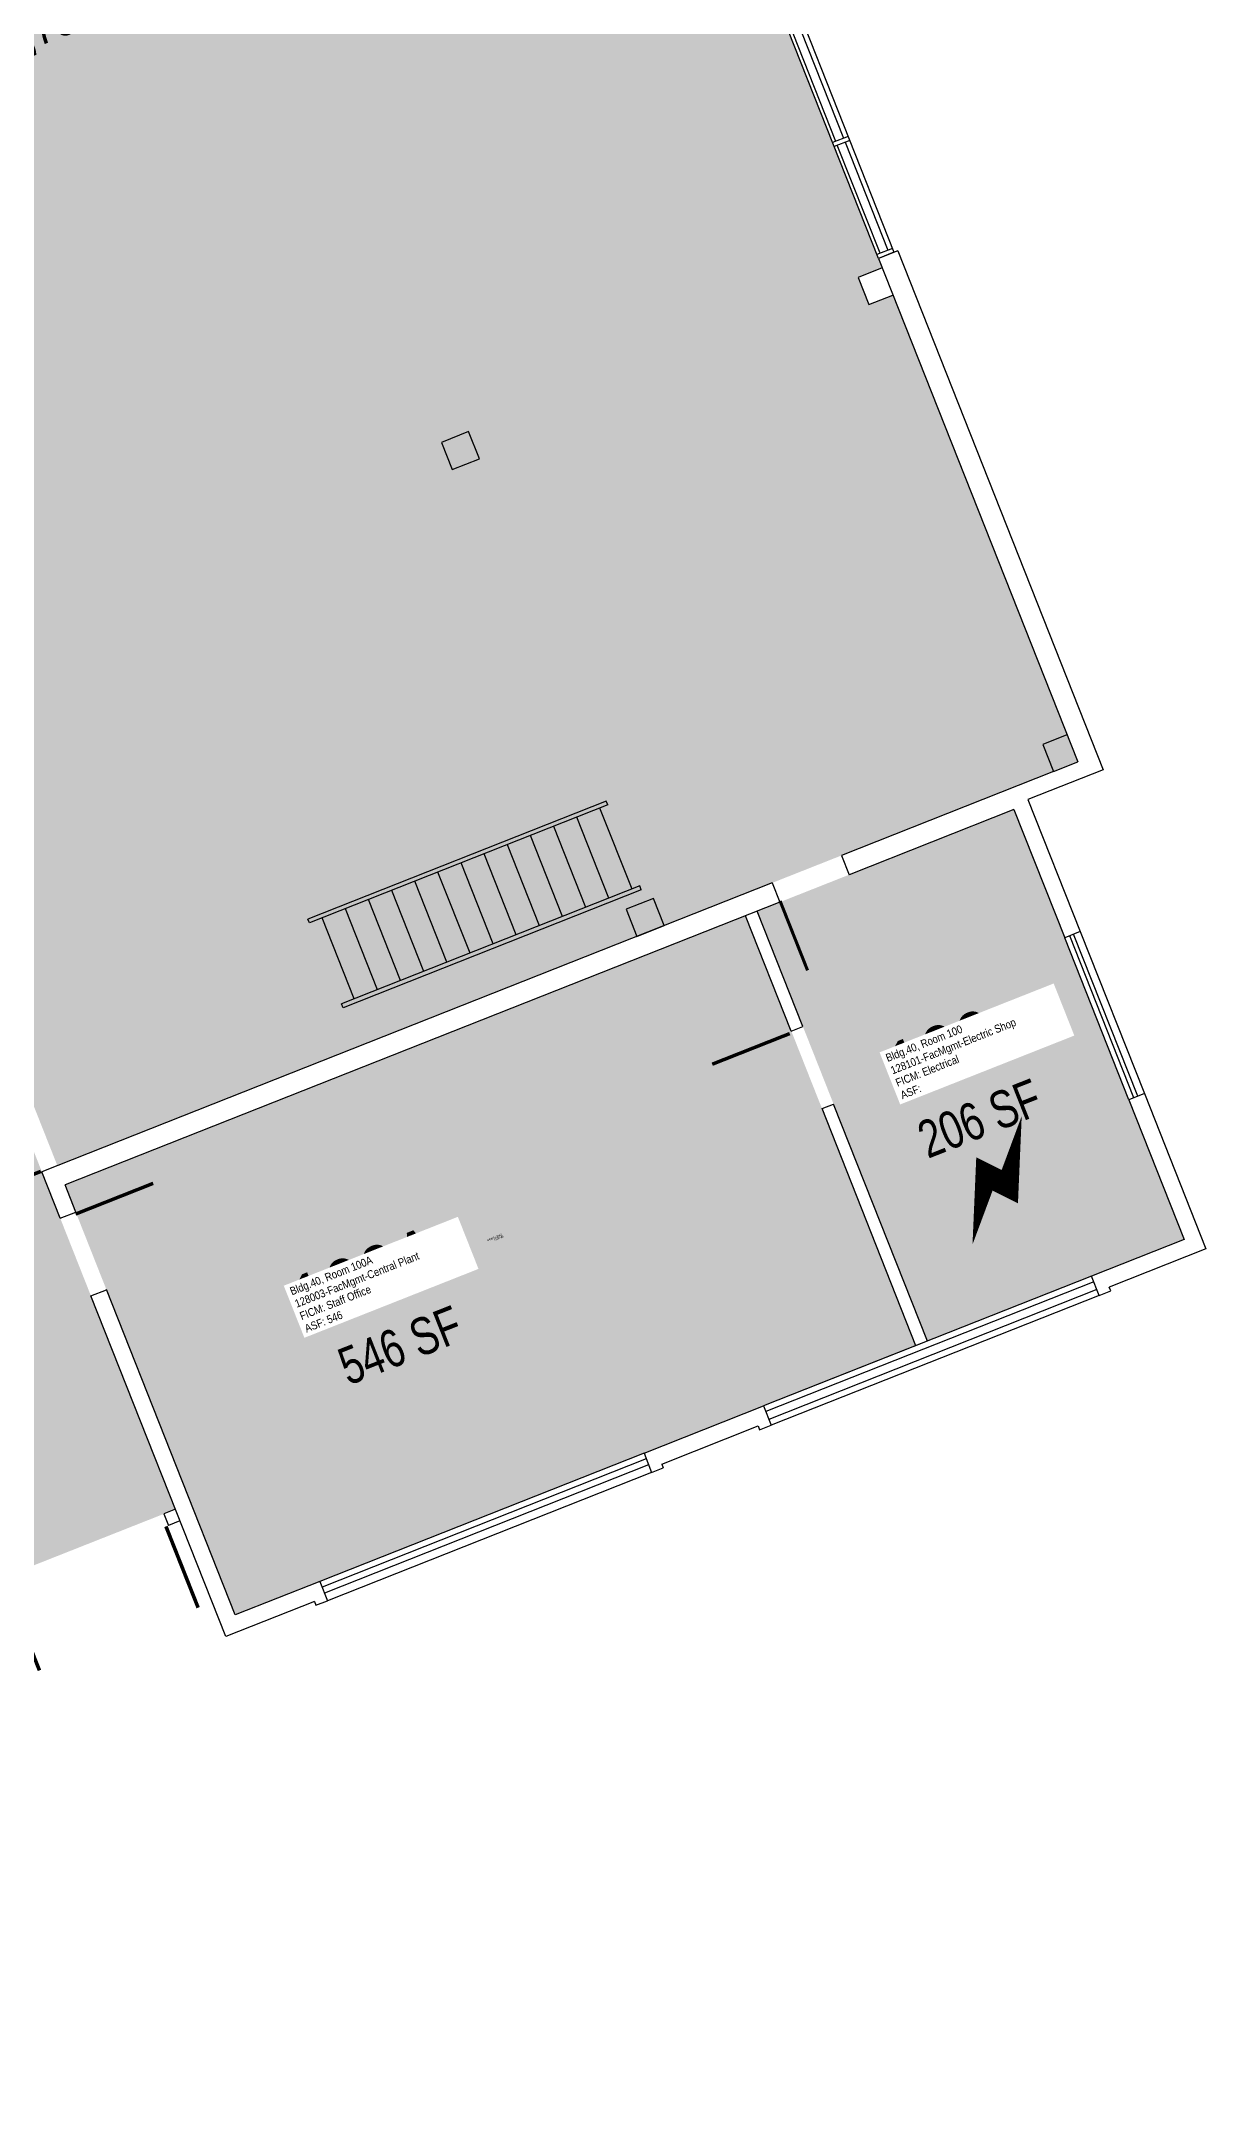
# Model space of a CAD drawing. Header units: inches. Extents: x 131918565 to 131921035, y 67963340 to 67966111.
# Drawn here: x 131920474 to 131921035, y 67963540 to 67964534 of the extents above; entities that cross this region are included whole.
import ezdxf
from ezdxf.enums import TextEntityAlignment as Align

# ---------------------------------------------------------------- set-up
doc = ezdxf.new("R2010")
doc.units = ezdxf.units.IN
doc.header["$LTSCALE"] = 10
doc.header["$MEASUREMENT"] = 0
doc.layers.get('0').update_dxf_attribs({"linetype": 'CONTINUOUS'})
for name, color, linetype in [('A-DOOR', 2, 'CONTINUOUS'), ('A-FLOR', 3, 'CONTINUOUS'), ('A-GLAZ', 1, 'CONTINUOUS'), ('A-IDEN-ICON', 4, 'CONTINUOUS'), ('A-IDEN-RNUM', 7, 'CONTINUOUS'), ('A-IDEN-SNUM', 4, 'CONTINUOUS'), ('A-IDEN-VNUM', 4, 'CONTINUOUS'), ('A-WALL', 5, 'CONTINUOUS'), ('AREA-TEXT', 3, 'CONTINUOUS'), ('Rooms-Category-Color', 7, 'CONTINUOUS'), ('Rooms-College-Color', 7, 'CONTINUOUS'), ('Rooms-Department-Color', 7, 'CONTINUOUS'), ('Rooms-Division-Color', 7, 'CONTINUOUS'), ('Rooms-Information', 7, 'CONTINUOUS')]:
    doc.layers.add(name, color=color, linetype=linetype)
doc.styles.add('CP_AREA', font='arial.ttf', dxfattribs={"height": 15})
doc.styles.add('CP_ROOMSNUMBER', font='arial.ttf', dxfattribs={"height": 1})
doc.styles.add('CP_ROOMVNUMBER', font='arial.ttf', dxfattribs={"width": 0.85, "height": 0.075})

# ---------------------------------------------------------------- blocks, each defined once
blk = doc.blocks.new('CPELECT')
at = {"color": 0, "linetype": 'ByBlock'}
blk.add_lwpolyline([(0.0623, 0.0629, 0, 0.03, 0), (0.0105, -0.0168, 0.03, 0.03, 0), (-0.0105, 0.0068, 0.03, 0, 0), (-0.0623, -0.0729, 0.03, 0, 0)], format="xyseb", dxfattribs=at)

msp = doc.modelspace()

# ---------------------------------------------------------------- hatches: boundary and pattern name
at = {"layer": 'Rooms-Category-Color', "true_color": 0xadadad}
for points in [[(131920681.44, 67964892.89), (131920680.32, 67964895.72), (131920491.6, 67964821.05), (131920492.72, 67964818.22), (131920479.63, 67964813.04), (131920474.45, 67964826.13), (131920477.28, 67964827.25), (131920423.22, 67964963.87), (131920136.82, 67964850.54), (131920131.37, 67964864.31), (131920038.85, 67964827.71), (131920337.88, 67964071.95), (131920434.59, 67964110.22), (131920481.35, 67963992.05), (131920859.36, 67964141.61), (131920973.2, 67964186.66), (131920884.15, 67964411.72), (131920872.53, 67964407.12), (131920867.35, 67964420.21), (131920878.97, 67964424.81), (131920787.74, 67964655.38), (131920777.09, 67964651.16), (131920772.67, 67964662.32), (131920783.33, 67964666.54), (131920692.1, 67964897.11)], [(131920357.92, 67963995.48), (131920366.72, 67963998.96), (131920448.97, 67963791.08), (131920538.24, 67963826.4), (131920429.5, 67964101.23), (131920330.97, 67964062.25), (131920317.72, 67964095.72), (131920261.93, 67964073.65), (131920295.04, 67963989.96), (131919619.96, 67963722.85), (131919344.76, 67964418.39), (131919276.42, 67964391.34), (131919279.94, 67964382.45), (131919268.78, 67964378.03), (131919285.88, 67964334.82), (131919297.08, 67964339.25), (131919347.85, 67964210.93), (131919336.65, 67964206.5), (131919383.01, 67964089.34), (131919388.63, 67964091.56), (131919391.39, 67964084.56), (131919396.94, 67964086.75), (131919403.56, 67964070.02), (131919444.94, 67963965.43), (131919433.78, 67963961.02), (131919478.49, 67963848.01), (131919489.65, 67963852.43), (131919496.27, 67963835.69), (131919519.26, 67963777.6), (131919351.89, 67963711.38), (131919419.57, 67963540.32), (131919573.92, 67963601.4), (131919570.24, 67963610.69), (131919579.54, 67963614.37), (131919583.22, 67963605.07), (131919735.72, 67963665.41), (131919732.04, 67963674.71), (131919741.34, 67963678.39), (131919745.02, 67963669.09), (131919798.25, 67963690.15), (131919893.79, 67963727.96), (131919890.12, 67963737.25), (131919906.85, 67963743.88), (131919910.53, 67963734.58), (131920059.31, 67963793.45), (131920055.63, 67963802.74), (131920064.93, 67963806.42), (131920068.61, 67963797.13), (131920154.19, 67963830.99), (131920203.71, 67963850.58), (131920202.24, 67963854.3), (131920215.92, 67963859.71), (131920210.77, 67963872.73), (131920231.21, 67963880.82), (131920272.13, 67963897.01), (131920380, 67963939.69)], [(131920818.71, 67964114.78), (131920942.47, 67964163.75), (131921024.49, 67963956.47), (131920900.73, 67963907.5)]]:
    msp.add_hatch(color=253, dxfattribs=at).paths.add_polyline_path(points)
at = {"layer": 'Rooms-Category-Color', "true_color": 0xfa9ba3}
msp.add_hatch(color=241, dxfattribs=at).paths.add_polyline_path([(131920485.02, 67963982.75), (131920813.13, 67964112.57), (131920895.15, 67963905.29), (131920567.04, 67963775.47)])
at = {"layer": 'Rooms-College-Color', "true_color": 0xadadad}
for points in [[(131920681.44, 67964892.89), (131920680.32, 67964895.72), (131920491.6, 67964821.05), (131920492.72, 67964818.22), (131920479.63, 67964813.04), (131920474.45, 67964826.13), (131920477.28, 67964827.25), (131920423.22, 67964963.87), (131920136.82, 67964850.54), (131920131.37, 67964864.31), (131920038.85, 67964827.71), (131920337.88, 67964071.95), (131920434.59, 67964110.22), (131920481.35, 67963992.05), (131920859.36, 67964141.61), (131920973.2, 67964186.66), (131920884.15, 67964411.72), (131920872.53, 67964407.12), (131920867.35, 67964420.21), (131920878.97, 67964424.81), (131920787.74, 67964655.38), (131920777.09, 67964651.16), (131920772.67, 67964662.32), (131920783.33, 67964666.54), (131920692.1, 67964897.11)], [(131920357.92, 67963995.48), (131920366.72, 67963998.96), (131920448.97, 67963791.08), (131920538.24, 67963826.4), (131920429.5, 67964101.23), (131920330.97, 67964062.25), (131920317.72, 67964095.72), (131920261.93, 67964073.65), (131920295.04, 67963989.96), (131919619.96, 67963722.85), (131919344.76, 67964418.39), (131919276.42, 67964391.34), (131919279.94, 67964382.45), (131919268.78, 67964378.03), (131919285.88, 67964334.82), (131919297.08, 67964339.25), (131919347.85, 67964210.93), (131919336.65, 67964206.5), (131919383.01, 67964089.34), (131919388.63, 67964091.56), (131919391.39, 67964084.56), (131919396.94, 67964086.75), (131919403.56, 67964070.02), (131919444.94, 67963965.43), (131919433.78, 67963961.02), (131919478.49, 67963848.01), (131919489.65, 67963852.43), (131919496.27, 67963835.69), (131919519.26, 67963777.6), (131919351.89, 67963711.38), (131919419.57, 67963540.32), (131919573.92, 67963601.4), (131919570.24, 67963610.69), (131919579.54, 67963614.37), (131919583.22, 67963605.07), (131919735.72, 67963665.41), (131919732.04, 67963674.71), (131919741.34, 67963678.39), (131919745.02, 67963669.09), (131919798.25, 67963690.15), (131919893.79, 67963727.96), (131919890.12, 67963737.25), (131919906.85, 67963743.88), (131919910.53, 67963734.58), (131920059.31, 67963793.45), (131920055.63, 67963802.74), (131920064.93, 67963806.42), (131920068.61, 67963797.13), (131920154.19, 67963830.99), (131920203.71, 67963850.58), (131920202.24, 67963854.3), (131920215.92, 67963859.71), (131920210.77, 67963872.73), (131920231.21, 67963880.82), (131920272.13, 67963897.01), (131920380, 67963939.69)], [(131920818.71, 67964114.78), (131920942.47, 67964163.75), (131921024.49, 67963956.47), (131920900.73, 67963907.5)]]:
    msp.add_hatch(color=253, dxfattribs=at).paths.add_polyline_path(points)
at = {"layer": 'Rooms-College-Color', "true_color": 0x80bc67}
msp.add_hatch(color=83, dxfattribs=at).paths.add_polyline_path([(131920485.02, 67963982.75), (131920813.13, 67964112.57), (131920895.15, 67963905.29), (131920567.04, 67963775.47)])
at = {"layer": 'Rooms-Department-Color', "true_color": 0xacacac}
for points in [[(131920681.44, 67964892.89), (131920680.32, 67964895.72), (131920491.6, 67964821.05), (131920492.72, 67964818.22), (131920479.63, 67964813.04), (131920474.45, 67964826.13), (131920477.28, 67964827.25), (131920423.22, 67964963.87), (131920136.82, 67964850.54), (131920131.37, 67964864.31), (131920038.85, 67964827.71), (131920337.88, 67964071.95), (131920434.59, 67964110.22), (131920481.35, 67963992.05), (131920859.36, 67964141.61), (131920973.2, 67964186.66), (131920884.15, 67964411.72), (131920872.53, 67964407.12), (131920867.35, 67964420.21), (131920878.97, 67964424.81), (131920787.74, 67964655.38), (131920777.09, 67964651.16), (131920772.67, 67964662.32), (131920783.33, 67964666.54), (131920692.1, 67964897.11)], [(131920357.92, 67963995.48), (131920366.72, 67963998.96), (131920448.97, 67963791.08), (131920538.24, 67963826.4), (131920429.5, 67964101.23), (131920330.97, 67964062.25), (131920317.72, 67964095.72), (131920261.93, 67964073.65), (131920295.04, 67963989.96), (131919619.96, 67963722.85), (131919344.76, 67964418.39), (131919276.42, 67964391.34), (131919279.94, 67964382.45), (131919268.78, 67964378.03), (131919285.88, 67964334.82), (131919297.08, 67964339.25), (131919347.85, 67964210.93), (131919336.65, 67964206.5), (131919383.01, 67964089.34), (131919388.63, 67964091.56), (131919391.39, 67964084.56), (131919396.94, 67964086.75), (131919403.56, 67964070.02), (131919444.94, 67963965.43), (131919433.78, 67963961.02), (131919478.49, 67963848.01), (131919489.65, 67963852.43), (131919496.27, 67963835.69), (131919519.26, 67963777.6), (131919351.89, 67963711.38), (131919419.57, 67963540.32), (131919573.92, 67963601.4), (131919570.24, 67963610.69), (131919579.54, 67963614.37), (131919583.22, 67963605.07), (131919735.72, 67963665.41), (131919732.04, 67963674.71), (131919741.34, 67963678.39), (131919745.02, 67963669.09), (131919798.25, 67963690.15), (131919893.79, 67963727.96), (131919890.12, 67963737.25), (131919906.85, 67963743.88), (131919910.53, 67963734.58), (131920059.31, 67963793.45), (131920055.63, 67963802.74), (131920064.93, 67963806.42), (131920068.61, 67963797.13), (131920154.19, 67963830.99), (131920203.71, 67963850.58), (131920202.24, 67963854.3), (131920215.92, 67963859.71), (131920210.77, 67963872.73), (131920231.21, 67963880.82), (131920272.13, 67963897.01), (131920380, 67963939.69)], [(131920818.71, 67964114.78), (131920942.47, 67964163.75), (131921024.49, 67963956.47), (131920900.73, 67963907.5)]]:
    msp.add_hatch(color=253, dxfattribs=at).paths.add_polyline_path(points)
at = {"layer": 'Rooms-Department-Color', "true_color": 0x80bc67}
msp.add_hatch(color=83, dxfattribs=at).paths.add_polyline_path([(131920485.02, 67963982.75), (131920813.13, 67964112.57), (131920895.15, 67963905.29), (131920567.04, 67963775.47)])
at = {"layer": 'Rooms-Division-Color', "true_color": 0xadadad}
for points in [[(131920681.44, 67964892.89), (131920680.32, 67964895.72), (131920491.6, 67964821.05), (131920492.72, 67964818.22), (131920479.63, 67964813.04), (131920474.45, 67964826.13), (131920477.28, 67964827.25), (131920423.22, 67964963.87), (131920136.82, 67964850.54), (131920131.37, 67964864.31), (131920038.85, 67964827.71), (131920337.88, 67964071.95), (131920434.59, 67964110.22), (131920481.35, 67963992.05), (131920859.36, 67964141.61), (131920973.2, 67964186.66), (131920884.15, 67964411.72), (131920872.53, 67964407.12), (131920867.35, 67964420.21), (131920878.97, 67964424.81), (131920787.74, 67964655.38), (131920777.09, 67964651.16), (131920772.67, 67964662.32), (131920783.33, 67964666.54), (131920692.1, 67964897.11)], [(131920357.92, 67963995.48), (131920366.72, 67963998.96), (131920448.97, 67963791.08), (131920538.24, 67963826.4), (131920429.5, 67964101.23), (131920330.97, 67964062.25), (131920317.72, 67964095.72), (131920261.93, 67964073.65), (131920295.04, 67963989.96), (131919619.96, 67963722.85), (131919344.76, 67964418.39), (131919276.42, 67964391.34), (131919279.94, 67964382.45), (131919268.78, 67964378.03), (131919285.88, 67964334.82), (131919297.08, 67964339.25), (131919347.85, 67964210.93), (131919336.65, 67964206.5), (131919383.01, 67964089.34), (131919388.63, 67964091.56), (131919391.39, 67964084.56), (131919396.94, 67964086.75), (131919403.56, 67964070.02), (131919444.94, 67963965.43), (131919433.78, 67963961.02), (131919478.49, 67963848.01), (131919489.65, 67963852.43), (131919496.27, 67963835.69), (131919519.26, 67963777.6), (131919351.89, 67963711.38), (131919419.57, 67963540.32), (131919573.92, 67963601.4), (131919570.24, 67963610.69), (131919579.54, 67963614.37), (131919583.22, 67963605.07), (131919735.72, 67963665.41), (131919732.04, 67963674.71), (131919741.34, 67963678.39), (131919745.02, 67963669.09), (131919798.25, 67963690.15), (131919893.79, 67963727.96), (131919890.12, 67963737.25), (131919906.85, 67963743.88), (131919910.53, 67963734.58), (131920059.31, 67963793.45), (131920055.63, 67963802.74), (131920064.93, 67963806.42), (131920068.61, 67963797.13), (131920154.19, 67963830.99), (131920203.71, 67963850.58), (131920202.24, 67963854.3), (131920215.92, 67963859.71), (131920210.77, 67963872.73), (131920231.21, 67963880.82), (131920272.13, 67963897.01), (131920380, 67963939.69)], [(131920818.71, 67964114.78), (131920942.47, 67964163.75), (131921024.49, 67963956.47), (131920900.73, 67963907.5)]]:
    msp.add_hatch(color=253, dxfattribs=at).paths.add_polyline_path(points)
at = {"layer": 'Rooms-Division-Color', "true_color": 0x80bc67}
msp.add_hatch(color=83, dxfattribs=at).paths.add_polyline_path([(131920485.02, 67963982.75), (131920813.13, 67964112.57), (131920895.15, 67963905.29), (131920567.04, 67963775.47)])

# ---------------------------------------------------------------- linework, layer by layer
at = {"layer": 'A-DOOR'}
for points in [[(131920829.72, 67964119.67, 1.5, 1.5, 0), (131920842.97, 67964086.19, 0, 0, 0), (131920842.27, 67964085.91, 0, 0, 0.414214), (131920862.5, 67964132.63, 0, 0, 0.414214)], [(131920834.37, 67964055.74, 1.67, 1.67, 0), (131920797, 67964040.96, 0, 0, 0), (131920796.69, 67964041.73, 0, 0, 0.414214), (131920848.85, 67964019.15, 0, 0, 0.414214)], [(131920473.37, 67963989.3, 1.72, 1.72, 0), (131920434.99, 67963974.11, 0, 0, 0), (131920435.3, 67963973.31, 0, 0, -0.414214), (131920458.5, 67964026.88, 0, 0, -0.414214)], [(131920490.15, 67963968.74, 1.67, 1.67, 0), (131920527.52, 67963983.53, 0, 0, 0), (131920527.22, 67963984.31, 0, 0, -0.414214), (131920504.63, 67963932.15, 0, 0, -0.414214)], [(131920533.69, 67963818.15, 1.75, 1.75, 0), (131920549.19, 67963778.99, 0, 0, 0), (131920550, 67963779.31, 0, 0, -0.414214), (131920495.34, 67963802.98, 0, 0, -0.414214)], [(131920457.22, 67963787.89, 1.75, 1.75, 0), (131920472.71, 67963748.73, 0, 0, 0), (131920471.9, 67963748.41, 0, 0, 0.414214), (131920495.56, 67963803.07, 0, 0, 0.414214)]]:
    msp.add_lwpolyline(points, format="xyseb", dxfattribs=at)
at = {"layer": 'A-FLOR'}
for p, q in [((131920745.89, 67964167.8), (131920602.15, 67964110.92)), ((131920746.63, 67964165.93), (131920602.89, 67964109.06)), ((131920747.21, 67964120.99), (131920731.75, 67964160.05)), ((131920758.36, 67964125.41), (131920742.91, 67964164.46)), ((131920746.63, 67964165.93), (131920745.89, 67964167.8)), ((131920724.89, 67964112.16), (131920709.44, 67964151.22)), ((131920736.05, 67964116.58), (131920720.6, 67964155.63)), ((131920702.57, 67964103.33), (131920687.12, 67964142.39)), ((131920713.73, 67964107.75), (131920698.28, 67964146.8)), ((131920680.26, 67964094.5), (131920664.8, 67964133.56)), ((131920691.41, 67964098.92), (131920675.96, 67964137.97)), ((131920762.08, 67964126.88), (131920618.34, 67964070.01)), ((131920762.82, 67964125.02), (131920619.08, 67964068.14)), ((131920646.78, 67964081.26), (131920631.33, 67964120.31)), ((131920657.94, 67964085.67), (131920642.49, 67964124.73)), ((131920669.1, 67964090.09), (131920653.65, 67964129.14)), ((131920762.82, 67964125.02), (131920762.08, 67964126.88)), ((131920602.89, 67964109.06), (131920602.15, 67964110.92)), ((131920624.46, 67964072.43), (131920609.01, 67964111.48)), ((131920635.62, 67964076.84), (131920620.17, 67964115.9)), ((131920619.08, 67964068.14), (131920618.34, 67964070.01))]:
    msp.add_line(p, q, dxfattribs=at)
at = {"layer": 'A-GLAZ'}
for p, q in [((131920877.15, 67964429.42), (131920789.95, 67964649.8)), ((131920797.43, 67964652.76), (131920884.62, 67964432.38)), ((131920856.57, 67964485.81), (131920835.97, 67964537.88)), ((131920839.72, 67964539.36), (131920860.32, 67964487.3)), ((131920862.55, 67964488.18), (131920855.07, 67964485.22)), ((131920863.28, 67964486.31), (131920855.81, 67964483.35)), ((131920877.91, 67964431.88), (131920857.31, 67964483.95)), ((131920861.06, 67964485.43), (131920881.66, 67964433.36)), ((131920883.89, 67964434.24), (131920876.41, 67964431.29)), ((131920884.62, 67964432.38), (131920877.15, 67964429.42)), ((131920997.83, 67964023.84), (131920966.93, 67964101.95)), ((131921000.28, 67964024.81), (131920969.38, 67964102.92)), ((131921002.14, 67964025.55), (131920971.23, 67964103.65)), ((131920974.4, 67964104.91), (131921005.31, 67964026.8)), ((131920979.86, 67963938.81), (131920821.78, 67963876.26)), ((131920980.96, 67963936.02), (131920822.88, 67963873.48)), ((131920982.43, 67963932.3), (131920824.36, 67963869.75)), ((131920983.53, 67963929.51), (131920825.46, 67963866.96)), ((131920899.89, 67963907.17), (131920821.78, 67963876.26)), ((131920764.13, 67963853.45), (131920607.91, 67963791.64)), ((131920765.23, 67963850.66), (131920609.02, 67963788.85)), ((131920766.34, 67963847.87), (131920610.12, 67963786.06)), ((131920767.81, 67963844.15), (131920611.59, 67963782.34))]:
    msp.add_line(p, q, dxfattribs=at)
at = {"layer": 'A-WALL'}
for p, q in [((131920886.41, 67964433.09), (131920877.15, 67964429.42)), ((131920877.15, 67964429.42), (131920973.2, 67964186.66)), ((131920886.41, 67964433.09), (131920985.42, 67964182.85)), ((131920878.97, 67964424.81), (131920867.35, 67964420.21)), ((131920867.35, 67964420.21), (131920872.53, 67964407.12)), ((131920872.53, 67964407.12), (131920884.15, 67964411.72)), ((131920679.59, 67964345.92), (131920666.5, 67964340.74)), ((131920666.5, 67964340.74), (131920671.68, 67964327.65)), ((131920684.77, 67964332.83), (131920679.59, 67964345.92)), ((131920671.68, 67964327.65), (131920684.77, 67964332.83)), ((131920968.02, 67964199.75), (131920956.4, 67964195.15)), ((131920956.4, 67964195.15), (131920961.58, 67964182.06)), ((131920961.58, 67964182.06), (131920859.36, 67964141.62)), ((131920985.42, 67964182.85), (131920949.23, 67964168.53)), ((131920961.58, 67964182.06), (131920973.2, 67964186.66)), ((131920942.47, 67964163.75), (131920863.04, 67964132.32)), ((131920942.47, 67964163.75), (131920966.93, 67964101.95)), ((131920949.23, 67964168.53), (131920974.4, 67964104.91)), ((131920859.36, 67964141.61), (131920863.04, 67964132.32)), ((131920825.89, 67964128.37), (131920473.87, 67963989.09)), ((131920768.64, 67964120.86), (131920755.55, 67964115.68)), ((131920773.82, 67964107.77), (131920768.64, 67964120.86)), ((131920825.89, 67964128.37), (131920829.57, 67964119.07)), ((131920829.57, 67964119.07), (131920485.02, 67963982.75)), ((131920755.55, 67964115.68), (131920760.73, 67964102.59)), ((131920835.14, 67964056.95), (131920813.13, 67964112.57)), ((131920840.72, 67964059.16), (131920818.71, 67964114.78)), ((131920760.73, 67964102.59), (131920773.82, 67964107.77)), ((131920974.4, 67964104.91), (131920966.93, 67964101.95)), ((131920835.14, 67964056.95), (131920840.72, 67964059.16)), ((131920849.93, 67964019.57), (131920855.51, 67964021.77)), ((131920900.73, 67963907.5), (131920855.51, 67964021.77)), ((131921005.31, 67964026.8), (131920997.83, 67964023.84)), ((131920997.83, 67964023.84), (131921024.49, 67963956.47)), ((131921005.31, 67964026.8), (131921034.92, 67963951.95)), ((131920895.15, 67963905.29), (131920849.93, 67964019.57)), ((131920482.73, 67963966.71), (131920473.87, 67963989.09)), ((131920490.2, 67963969.66), (131920485.02, 67963982.75)), ((131920482.73, 67963966.71), (131920490.2, 67963969.66)), ((131921024.49, 67963956.47), (131920979.86, 67963938.81)), ((131921034.92, 67963951.95), (131920988.39, 67963933.54)), ((131920497.52, 67963929.33), (131920504.99, 67963932.28)), ((131920567.04, 67963775.47), (131920504.99, 67963932.29)), ((131920983.53, 67963929.51), (131920979.86, 67963938.81)), ((131920983.53, 67963929.51), (131920989.11, 67963931.72)), ((131920989.11, 67963931.72), (131920988.39, 67963933.54)), ((131920562.52, 67963765.03), (131920497.52, 67963929.33)), ((131920764.13, 67963853.45), (131920821.78, 67963876.26)), ((131920821.78, 67963876.26), (131920825.46, 67963866.96)), ((131920772.67, 67963848.18), (131920819.16, 67963866.58)), ((131920819.16, 67963866.58), (131920819.88, 67963864.76)), ((131920819.88, 67963864.76), (131920825.46, 67963866.96)), ((131920764.13, 67963853.45), (131920767.81, 67963844.15)), ((131920767.81, 67963844.15), (131920773.39, 67963846.36)), ((131920772.67, 67963848.18), (131920773.39, 67963846.36)), ((131920538.24, 67963826.4), (131920532.66, 67963824.2)), ((131920532.66, 67963824.2), (131920534.87, 67963818.62)), ((131920540.45, 67963820.83), (131920534.87, 67963818.62)), ((131920607.91, 67963791.64), (131920567.04, 67963775.47)), ((131920606.01, 67963780.13), (131920611.59, 67963782.34)), ((131920607.91, 67963791.64), (131920611.59, 67963782.34)), ((131920605.29, 67963781.96), (131920562.52, 67963765.03)), ((131920605.29, 67963781.96), (131920606.01, 67963780.13))]:
    msp.add_line(p, q, dxfattribs=at)

# ---------------------------------------------------------------- block references
at = {"layer": 'A-IDEN-ICON', "xscale": 359.9999999999998, "yscale": 359.9999999999998, "zscale": 359.9999999999998, "rotation": 21.58712444184146}
msp.add_blockref('CPELECT', (131920933.68, 67963986.69), dxfattribs=at)

# ---------------------------------------------------------------- texts
at = {"layer": 'A-IDEN-RNUM', "style": 'CP_ROOMSNUMBER'}
for s, p in [('0100-00', (131920909.94, 67964050.42)), ('0100-A0', (131920691.99, 67963955.76))]:
    msp.add_text(s, height=0.96, rotation=21.58712, dxfattribs=at).set_placement(p)
at = {"layer": 'A-IDEN-SNUM', "style": 'CP_ROOMSNUMBER'}
for s, p in [('0400010000', (131920906.7, 67964050.3)), ('04000100A0', (131920688.75, 67963955.64))]:
    msp.add_text(s, height=0.96, rotation=21.58712, dxfattribs=at).set_placement(p)
at = {"layer": 'A-IDEN-VNUM', "style": 'CP_ROOMVNUMBER', "width": 0.85}
for s, p in [('100', (131920908.63, 67964046.41)), ('100A', (131920631.39, 67963937.88))]:
    msp.add_text(s, height=27, rotation=21.58712, dxfattribs=at).set_placement(p, align=Align.MIDDLE_CENTER)
at = {"layer": 'AREA-TEXT', "style": 'CP_AREA', "width": 0.75}
for s, p in [('3,734 SF', (131920489.79, 67964548.2)), ('206 SF', (131920925.91, 67964014.87)), ('546 SF', (131920646.59, 67963905.51))]:
    msp.add_text(s, height=18, rotation=21.58712, dxfattribs=at).set_placement(p, align=Align.MIDDLE_CENTER)

# ---------------------------------------------------------------- next in the draw order: texts
at = {"layer": 'Rooms-Information', "char_height": 3.8571, "width": 86.4, "attachment_point": 7, "rotation": 21.58712, "style": 'CP_ROOMVNUMBER', "bg_fill": 3, "box_fill_scale": 1.5, "bg_fill_color": 256, "bg_fill_true_color": 13158600, "bg_fill_transparency": 0}
for s, insert in [('Bldg.40, Room 100^M^J128101-FacMgmt-Electric Shop^M^JFICM: Electrical^M^JASF: ', (131920888.73, 67964024.02)), ('Bldg.40, Room 100A^M^J128003-FacMgmt-Central Plant^M^JFICM: Staff Office^M^JASF: 546', (131920601.52, 67963911.54))]:
    msp.add_mtext(s, dxfattribs=dict(at, insert=insert))

doc.saveas('drawing.dxf')
